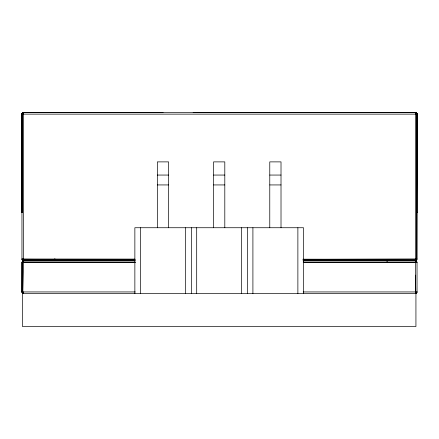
<?xml version="1.0" encoding="UTF-8"?>
<svg xmlns="http://www.w3.org/2000/svg" width="439" height="439" viewBox="0 0 439 439"><rect width="100%" height="100%" fill="white"/><g stroke="black" fill="none" stroke-linecap="round" stroke-linejoin="round"><path stroke-width="0.66" d="M303.064 260.618L415.662 260.64L416.737 259.981L417.028 114.135L21.955 114.135L22.202 113.311L23.58 112.488L22.202 113.311L22.016 114.135L22.005 212.432L21.955 113.877L23.322 114.135L23.322 112.51L23.58 112.708L22.866 113.311L23.58 113.712L22.833 114.135L21.955 113.877L21.955 259.268L22.416 260.173L23.322 260.64L23.58 112.488L22.416 112.971L21.955 113.877L21.95 212.674L22.241 211.96M111.072 112.505L163.034 112.56L23.322 112.51L415.662 112.51L416.567 112.971L417.028 113.877L417.05 259.01L416.737 259.981L415.404 260.64L415.404 112.488L415.662 114.135L416.529 113.712L417.05 114.135L416.37 259.01L303.064 259.411M416.743 211.96L417.034 212.674L417.028 113.877L416.15 114.135L415.404 113.624L416.117 113.311L415.404 112.801L415.662 112.51L415.771 113.311M303.173 261.007L415.662 261.007L416.567 261.468L417.028 262.374L417.028 291.94L416.781 292.764L415.404 293.587L415.771 292.764L415.514 275.143M23.58 112.708L22.784 112.708L21.955 114.135L22.246 113.169L23.58 112.571M303.228 291.94L417.028 291.94L416.737 292.906L415.404 293.587L415.985 293.104L415.662 291.94L415.662 261.007M21.955 114.135L22.614 112.801L23.58 112.488L22.202 113.311M23.212 292.764L23.58 293.587L22.614 293.268L22.016 292.445L21.955 262.374L22.416 261.468L23.322 261.007L135.124 261.007M415.662 114.135L416.117 113.311M417.028 291.94L416.199 293.362L415.404 293.587M23.58 261.885L23.069 262.632L22.455 262.209L22.016 262.632L22.016 292.445L22.202 262.209L22.833 262.632L135.267 262.632M23.069 259.01L22.455 259.438L21.955 259.01L134.872 259.087M22.833 262.632L23.58 262.209L135.311 262.33M22.614 114.135L23.58 113.877M275.703 112.505L415.662 112.51L358.021 112.505M80.963 112.505L23.322 112.51M415.404 262.374L416.529 262.209L417.028 262.632L416.781 261.809L415.404 261.007L415.404 261.468M415.404 112.801L416.199 112.708L417.05 114.135L416.199 112.708L415.404 112.488L416.781 113.311L416.968 114.135M193.149 112.51L327.664 112.56M236.467 112.603L245.346 112.56L193.39 112.505L204.327 112.603M396.971 112.603L415.662 112.51M23.58 259.762L135.234 259.619M157.349 175.057L168.587 175.057M213.563 175.057L224.801 175.057M269.771 175.057L281.015 175.057M157.349 184.934L168.587 184.934M213.563 184.934L224.801 184.934M269.771 184.934L281.015 184.934M416.37 259.01L417.05 259.01L416.781 259.438L415.815 259.438L415.404 260.343L415.662 260.64M55.374 259.438L21.955 259.268M135.234 260.596L23.322 260.64L23.58 260.343L23.168 259.438M303.228 262.632L415.662 262.632L303.245 262.511M135.267 291.94L21.955 291.94L22.57 293.104L23.58 293.587L22.833 291.94L23.58 262.209L22.866 261.809L23.58 261.068L22.784 261.21L21.955 262.374M302.915 259.197L415.404 259.268M23.58 260.579L22.784 260.437L21.955 259.01M416.781 113.311L415.404 112.488L416.37 112.801L417.028 114.135L416.737 113.169L415.404 112.571M415.404 112.488L416.567 112.971L415.618 112.708L416.37 112.801L417.028 114.135M386.638 261.007L387.412 261.468M416.567 211.752L416.979 212.432M22.866 113.311L23.322 114.135M23.322 291.94L23.366 293.362M303.503 293.587L303.503 227.731L134.861 227.731L134.861 293.587M297.878 227.731L297.878 293.587M281.015 227.731L281.015 161.881L269.771 161.881L269.771 227.731M252.908 227.731L252.908 293.587M247.563 227.731L247.563 293.587M241.669 227.731L241.669 293.587M224.801 227.731L224.801 161.881L213.563 161.881L213.563 227.731M196.694 227.731L196.694 293.587M191.349 227.731L191.349 293.587M185.456 227.731L185.456 293.587M168.587 227.731L168.587 161.881L157.349 161.881L157.349 227.731M140.485 227.731L140.485 293.587M54.859 258.615L54.859 259.976M415.931 293.587L22.433 293.587L22.433 326.512L415.931 326.512L415.931 293.587"/></g></svg>
